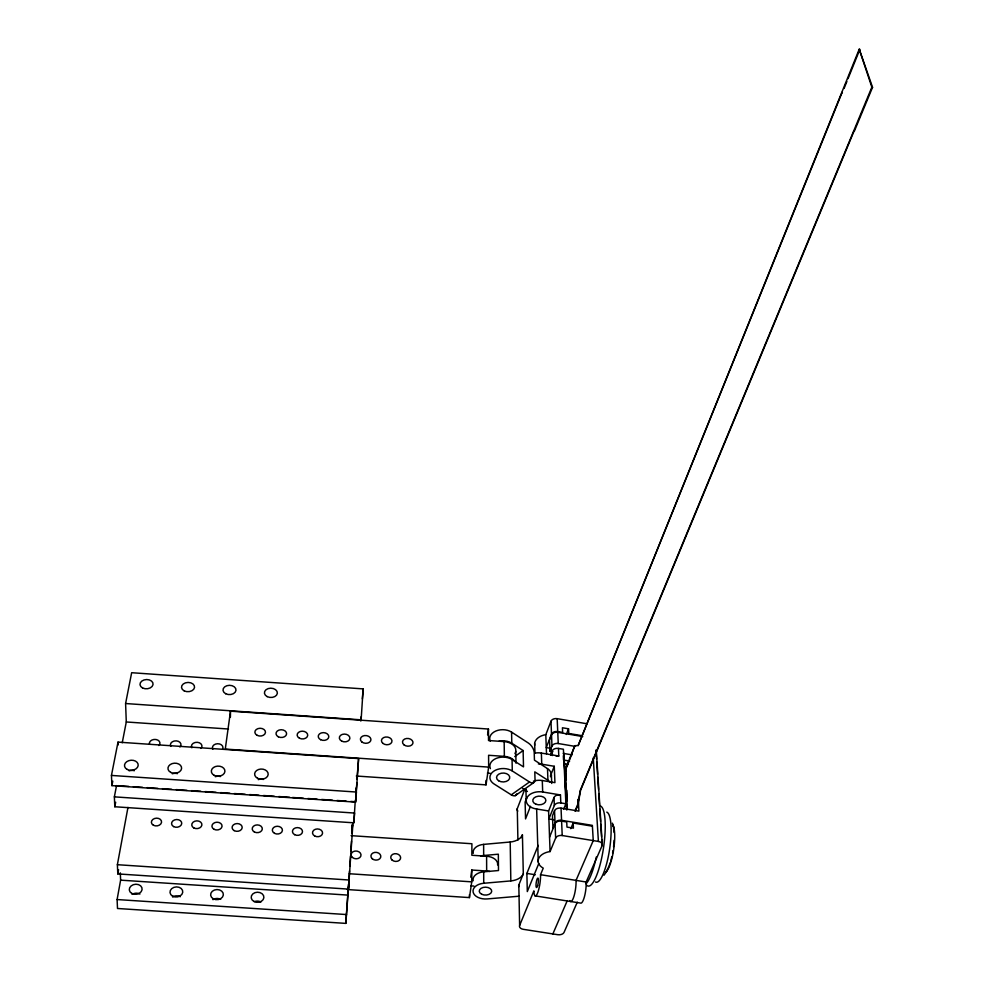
<?xml version="1.0" encoding="UTF-8"?>
<svg xmlns="http://www.w3.org/2000/svg" width="984" height="984" viewBox="0 0 984 984"><rect width="100%" height="100%" fill="white"/><g stroke="black" fill="none" stroke-linecap="round" stroke-linejoin="round"><path stroke-width="1.48" d="M347.278 889.548L469.429 897.592L471.754 881.849L471.803 870.028L486.662 871.012A12.386 7.909 0.3 0 1 489.823 871.492M469.429 897.592L469.454 894.64M230.404 717.176L230.502 711.174L488.458 729.033L488.519 740.521L504.165 741.604A13.05 8.905 -0.3 0 1 514.964 753.658M120.306 872.857L120.614 880.151L117.096 899.548L117.502 908.49L345.814 923.386L348.496 884.112M351.768 833.448L352.346 824.58M345.814 923.386L349.209 877.802M348.853 879.696L349.529 870.828M349.824 866.351L350.513 855.908M350.808 851.431L351.497 840.976M352.469 824.666L352.174 829.131L352.518 824.801M127.969 807.397L117.379 864.702L117.797 873.915L348.471 889.106L352.985 822.513M116.543 785.576L114.365 796.856L114.808 806.757L353.822 822.821L355.31 800.127M355.704 794.076L356.097 788.024M356.688 778.947L356.884 775.921M355.618 802.108L358.606 758.59L118.006 742.12L111.45 775.429L111.918 785.626L355.618 802.108L356.429 792.046L111.45 775.429M125.595 703.535L131.659 672.712L363.145 688.886L361.128 719.833L125.595 703.535L126.284 721.973L122.237 742.772M362.346 698.898L363.145 688.886M360.833 721.087L361.189 716.684M357.143 776.831L358.606 758.59M355.704 797.311L356.884 782.612M348.471 889.106L349.197 880.016L117.379 864.702M353.822 822.821L354.609 813.055L114.365 796.856M230.502 711.174L225.275 749.07L488.654 767.102L488.593 755.281L504.362 756.364A13.149 8.918 -0.3 0 1 515.026 761.604M487.597 734.95L488.458 729.033M470.746 877.187L471.803 870.028M356.306 776.019L486.034 784.863L488.654 767.102M574.976 811.025L577.854 804.088L580.326 790.25L871.861 87.17L859.229 49.2L872.55 87.33L854.272 131.376L853.595 131.229M578.112 804.137L580.585 790.287L853.94 131.303M117.797 873.915L118.572 869.684M114.808 806.757L115.669 802.231M111.918 785.626L112.791 781.148M517.904 840.09L517.277 808.676L524.767 789.254M546.501 753.719L545.8 734.679L550.991 721.223A5.043 3.481 -1.7 0 1 557.178 718.664L586.341 723.671M526.76 797.839L525.124 802.046L525.542 818.922L530.487 806.29M550.991 721.223L551.507 734.125L546.28 747.594L551.138 748.418M582.737 736.561L557.768 732.305A5.08 3.481 -1.7 0 0 551.532 734.864L549.564 739.931L549.995 751.149L552.947 751.653M549.995 751.149L551.975 746.081L551.532 734.864M550.585 755.023L552.172 750.976A5.117 3.493 -1.6 0 1 558.457 748.418L563.414 749.255L565.898 803.756L563.611 809.352M521.323 837.691L522.43 834.899A14.588 9.557 -0.3 0 1 510.204 842.009L483.636 844.383A12.226 7.921 0.3 0 0 473.267 853.325M566.292 734.47L568.531 728.812L562.43 727.766L562.639 732.404L557.731 731.567A5.08 3.481 -1.7 0 0 551.507 734.125M550.363 776.142L554.263 766.29L541.741 764.187A12.915 8.708 -1.1 0 0 538.383 763.941M518.839 886.621A5.006 3.186 -0.5 0 1 518.814 884.973L523.303 873.804L522.43 834.899M577.288 902.18L564.029 932.414A5.105 3.161 -1.1 0 1 557.78 934.702L523.291 929.314A5.105 3.173 -0.4 0 1 519.626 925.464L533.881 890.864A13.272 2.792 -81.8 0 0 537.522 893.189A13.272 2.792 -81.8 0 0 540.548 874.69L543.242 868.146A14.748 9.496 -1.2 0 1 538.654 858.577A14.748 9.496 -1.2 0 1 550.081 851.566L548.592 810.976L554.017 797.495A5.252 3.493 -1.5 0 1 560.462 794.937L560.806 802.919A5.277 3.493 -1.5 0 0 554.336 805.478L548.888 818.959L553.943 819.795M567.214 809.684L565.333 769.23L574.816 745.688L578.174 745.528L842.07 92.545M566.317 779.808L565.825 769.316L569.183 760.976M569.748 759.586L574.816 745.688M564.976 772.711L566.095 769.943M859.229 49.2L578.174 745.528M538.765 863.558L527.301 891.59L526.87 873.411L538.211 845.367M844.087 88.425L846.904 81.451M848.036 78.659L859.881 49.348M554.546 810.705L552.479 815.773L552.947 827.95L555.025 822.87L554.546 810.705A5.289 3.493 -1.5 0 1 561.04 808.147L578.899 811.099L578.272 799.069M549.552 837.163L555.062 823.682A5.326 3.493 -1.4 0 1 561.593 821.123L566.735 821.972L566.968 827.089L573.414 828.147L573.168 823.03L592.393 826.191M550.081 851.566L555.628 838.085L555.062 823.682M575.48 811.099L578.371 804.174L578.125 799.684M570.806 828.676L573.168 823.03M552.86 933.939L567.276 900.631M535.05 895.858L580.498 903.078A13.223 3.087 -82 0 0 584.471 896.596A13.223 3.087 -82 0 0 586.144 882.008L602.085 845.662L601.704 839.586M604.028 875.219L607.177 870.594M514.743 756.573L523.119 750.558L511.791 743.215A13.038 8.905 -0.3 0 0 499.048 741.173M529.503 781.985L512.283 770.976A13.235 8.918 -0.2 0 0 493.537 771.345A13.235 8.918 -0.2 0 0 494.079 783.977L511.274 794.838L529.503 781.985A7.97 4.157 55.1 0 0 535.025 779.697L534.792 771.837L547.928 780.287A13.001 8.708 -1.1 0 1 550.031 782.059M515.272 795.638L533.488 782.821M480.561 856.043A12.288 7.921 0.3 0 1 483.661 855.502L498.334 854.198L498.494 870.533L483.697 871.824A12.398 7.909 0.3 0 0 473.181 880.766M519.306 896.19L487.215 898.933A12.46 7.909 0.3 0 1 473.144 892.156A12.46 7.909 0.3 0 1 483.722 883.263L510.831 880.914A14.883 9.545 -0.2 0 0 523.303 873.804M117.096 899.548L346.54 914.554M351.091 835.662L471.902 843.743L471.853 855.256L486.6 856.24A12.3 7.921 0.3 0 1 497.621 864.961M349.308 873.743L471.754 881.849M470.967 885.883L473.919 886.067M120.614 880.151L347.819 895.096M126.284 721.973L228.485 729.021M487.412 773.129L490.253 773.326M118.08 785.687L128.793 786.413M133.381 786.72L142.569 787.335M147.157 787.643L157.87 788.369M162.471 788.688L171.659 789.303M176.247 789.611L186.96 790.336M191.548 790.656L200.736 791.271M205.336 791.579L216.049 792.304M220.637 792.612L229.825 793.239M234.413 793.547L245.127 794.273M249.727 794.58L258.903 795.207M263.503 795.515L274.216 796.24M278.804 796.548L289.53 797.274M292.58 797.483L303.306 798.209M307.894 798.516L317.082 799.143M321.67 799.451L332.383 800.176M336.983 800.484L346.159 801.111M350.759 801.419L355.347 801.726M526.87 873.411L535.296 874.764M540.548 874.69L586.144 882.008M555.628 838.085A5.363 3.493 -1.4 0 1 562.221 835.527L598.407 841.443A5.35 3.469 -2.2 0 1 602.085 845.662M548.592 810.976L535.985 808.897A13.1 8.708 -1 0 1 526.661 798.344A13.1 8.708 -1 0 1 542.676 791.985L560.462 794.937M555.025 822.87A5.326 3.493 -1.4 0 1 561.557 820.312L592.356 825.367L593.254 840.594L576.034 880.385A13.235 3.026 -82 0 1 573.93 896.412A13.235 3.026 -82 0 1 569.773 900.594M533.389 781.173A13.026 8.708 -1.1 0 1 542.295 780.533L554.927 782.637L554.263 766.29M560.806 802.919L565.898 803.756M534.693 753.166A12.829 8.708 -1.1 0 1 541.372 753.067L558.789 756.019L558.457 748.418M569.674 761.05L563.537 760.017L563.352 755.798M568.334 764.396L564.41 763.744L566.71 809.598M581.458 735.614L568.764 733.449L568.531 728.812M551.975 746.081A5.105 3.493 -1.7 0 1 558.248 743.523L575.505 746.45M563.266 753.4L572.11 754.888M871.861 87.17L872.55 87.33M841.738 92.471L842.39 92.619M522.652 788.43L527.424 791.456M490.401 768.627A13.161 8.918 -0.3 0 1 496.108 758.443A13.161 8.918 -0.3 0 1 512.074 759.537L523.513 766.893L523.119 750.558M550.991 776.966A12.927 8.708 -1.1 0 0 547.498 768.615L534.447 760.165L534.214 752.465A7.847 4.047 54.6 0 0 528.457 743.104L511.582 732.121A12.964 8.905 -0.3 0 0 495.85 731.026A12.964 8.905 -0.3 0 0 490.241 741.198M612.417 823.153L614.016 828.171M596.304 750.583L602.294 844.764M596.009 749.968L596.587 759.082M596.784 762.12L597.546 774.273M597.743 777.311L598.518 789.463M598.801 794.014L599.477 804.654M599.773 809.205L600.535 821.357M600.732 824.395L601.507 836.548M593.254 757.914L598.407 841.443M566.809 790.287L567.288 800.779M563.98 753.35L566.575 809.66M557.178 718.664L557.731 731.567M557.768 732.305L558.248 743.523M561.04 808.147L561.557 820.312M561.593 821.123L562.221 835.527M118.006 742.12L118.129 744.962M552.172 750.976L552.356 755.54M554.017 797.495L554.336 805.478M551.2 749.943L551.384 754.543M551.397 774.703L551.729 783.461M547.498 768.615L547.928 780.287M541.372 753.067L541.741 764.187M542.295 780.533L542.676 791.985M534.656 743.474L534.952 752.821M536.637 808.737L538.26 862.107M526.219 800.644L525.936 789.193A13.026 8.708 -1.1 0 0 526.403 791.444M518.814 884.973L519.626 925.464M515.776 751.395L516.01 763.215M511.582 732.121L511.791 743.215M512.074 759.537L512.283 770.976M510.204 842.009L510.831 880.914M504.165 741.604L504.362 756.364M486.6 856.24L486.662 871.012M486.022 780.423L486.034 784.863M483.636 844.383L483.661 855.502M483.697 871.824L483.722 883.263M258.251 779.623A6.753 5.08 0.3 0 1 263.392 779.463M129.15 770.853A6.826 5.055 -4.5 0 1 134.353 770.706M215.287 776.708A6.765 5.08 -1.4 0 1 220.453 776.548M172.262 773.781A6.802 5.068 -3 0 1 177.44 773.633M170.81 746.352A5.301 3.874 -2.5 0 1 176.333 740.866A5.301 3.874 -2.5 0 1 179.924 746.967M149.408 743.941A5.301 3.874 -3.2 0 1 156.025 739.513A5.301 3.874 -3.2 0 1 158.879 745.528M212.864 749.23A5.277 3.887 -1.1 0 1 217.55 743.732A5.277 3.887 -1.1 0 1 222.618 748.947M191.855 747.791A5.289 3.887 -1.8 0 1 197.292 742.305A5.289 3.887 -1.8 0 1 200.957 748.406M132.163 894.358A6.408 5.043 -6.5 0 1 139.925 894.062M254.61 901.578A6.322 5.068 -0.9 0 1 260.895 901.996M172.581 897.014A6.371 5.055 -4.8 0 1 180.318 896.707M212.925 899.659A6.347 5.055 -2.9 0 1 220.637 899.351M517.793 811.087A4.809 3.186 -0.6 0 1 517.277 808.676M534.718 745.232A13.862 9.483 -1.5 0 1 545.8 734.679M556.12 756.056A5.141 3.493 -1.6 0 1 558.789 756.019M599.416 805.834A40.553 9.606 -81.7 0 1 603.155 850.127A40.553 9.606 -81.7 0 1 586.575 885.145M596.267 857.052A40.565 9.496 -81.7 0 1 585.997 883.816M613.007 825.182A24.711 6.027 -81.8 0 1 613.499 850.68A24.711 6.027 -81.8 0 1 605.406 872.341M612.528 825.096A24.711 6.027 -81.8 0 1 613.241 826.929M613.524 828.085A24.711 6.027 -81.8 0 1 614.102 832.464M614.127 840.336A24.711 6.027 -81.8 0 1 613.573 846.695M613.02 850.582A24.711 6.027 -81.8 0 1 612.577 853.14M611.79 856.867A24.711 6.027 -81.8 0 1 610.658 861.209M610.252 862.538A24.711 6.027 -81.8 0 1 606.685 870.508M606.771 812.132A35.461 8.536 -81.8 0 1 609.354 850.766A35.461 8.536 -81.8 0 1 595.492 881.984M516.686 793.904A7.921 4.207 55.2 0 1 511.274 794.838M352.383 857.421A4.969 3.887 4.1 0 0 360.784 856.228A4.969 3.887 4.1 0 0 354.99 851.074A4.969 3.887 4.1 0 0 352.383 857.421M372.235 858.749A4.969 3.887 5 0 0 380.611 857.544A4.969 3.887 5 0 0 374.781 852.402A4.969 3.887 5 0 0 372.235 858.749M392.075 860.065A4.969 3.887 6 0 0 400.439 858.86A4.969 3.887 6 0 0 394.559 853.718A4.969 3.887 6 0 0 392.075 860.065M257.537 778.283A6.777 5.08 0.3 0 0 268.165 774.568A6.777 5.08 0.3 0 0 258.521 769.513A6.777 5.08 0.3 0 0 257.537 778.283M127.145 769.426A6.863 5.055 -4.3 0 0 138.141 765.724A6.863 5.055 -4.3 0 0 128.756 760.681A6.863 5.055 -4.3 0 0 127.145 769.426M214.143 775.331A6.802 5.08 -1.3 0 0 224.893 771.628A6.802 5.08 -1.3 0 0 215.336 766.573A6.802 5.08 -1.3 0 0 214.143 775.331M170.687 772.379A6.839 5.068 -2.9 0 0 181.56 768.676A6.839 5.068 -2.9 0 0 172.089 763.633A6.839 5.068 -2.9 0 0 170.687 772.379M142.545 687.951A6.556 4.637 -2.8 0 0 153.024 684.618A6.556 4.637 -2.8 0 0 144.008 679.956A6.556 4.637 -2.8 0 0 142.545 687.951M267.205 696.623A6.482 4.649 1.2 0 0 277.353 693.277A6.482 4.649 1.2 0 0 268.103 688.615A6.482 4.649 1.2 0 0 267.205 696.623M184.168 690.854A6.531 4.637 -1.5 0 0 194.525 687.509A6.531 4.637 -1.5 0 0 185.447 682.847A6.531 4.637 -1.5 0 0 184.168 690.854M225.717 693.745A6.507 4.649 -0.2 0 0 235.975 690.399A6.507 4.649 -0.2 0 0 226.812 685.737A6.507 4.649 -0.2 0 0 225.717 693.745M213.257 898.786A6.384 5.068 -2.8 0 0 223.331 895.022A6.384 5.068 -2.8 0 0 214.389 890.04A6.384 5.068 -2.8 0 0 213.257 898.786M172.557 896.129A6.408 5.055 -4.6 0 0 182.729 892.353A6.408 5.055 -4.6 0 0 173.861 887.384A6.408 5.055 -4.6 0 0 172.557 896.129M253.909 901.455A6.359 5.068 -0.8 0 0 263.872 897.679A6.359 5.068 -0.8 0 0 254.856 892.697A6.359 5.068 -0.8 0 0 253.909 901.455M131.77 893.447A6.433 5.043 -6.3 0 0 142.065 889.684A6.433 5.043 -6.3 0 0 133.258 884.714A6.433 5.043 -6.3 0 0 131.77 893.447M153.393 825.232A5.092 3.874 -4.3 0 0 161.524 822.378A5.092 3.874 -4.3 0 0 154.5 818.528A5.092 3.874 -4.3 0 0 153.393 825.232M173.614 826.585A5.092 3.874 -3.5 0 0 181.708 823.719A5.092 3.874 -3.5 0 0 174.66 819.881A5.092 3.874 -3.5 0 0 173.614 826.585M193.836 827.938A5.08 3.887 -2.7 0 0 201.88 825.072A5.08 3.887 -2.7 0 0 194.795 821.222A5.08 3.887 -2.7 0 0 193.836 827.938M214.032 829.291A5.068 3.887 -1.9 0 0 222.04 826.425A5.068 3.887 -1.9 0 0 214.93 822.575A5.068 3.887 -1.9 0 0 214.032 829.291M234.204 830.631A5.055 3.887 -1.1 0 0 242.175 827.778A5.055 3.887 -1.1 0 0 235.041 823.928A5.055 3.887 -1.1 0 0 234.204 830.631M254.376 831.984A5.055 3.887 -0.2 0 0 262.298 829.118A5.055 3.887 -0.2 0 0 255.127 825.269A5.055 3.887 -0.2 0 0 254.376 831.984M274.524 833.337A5.043 3.887 0.6 0 0 282.408 830.471A5.043 3.887 0.6 0 0 275.212 826.621A5.043 3.887 0.6 0 0 274.524 833.337M294.659 834.678A5.031 3.887 1.5 0 0 302.494 831.812A5.031 3.887 1.5 0 0 295.274 827.962A5.031 3.887 1.5 0 0 294.659 834.678M314.769 836.031A5.031 3.887 2.4 0 0 322.567 833.153A5.031 3.887 2.4 0 0 315.323 829.303A5.031 3.887 2.4 0 0 314.769 836.031M481.717 894.271A6.236 3.961 0.3 0 0 491.668 891.627A6.236 3.961 0.3 0 0 483.058 887.47A6.236 3.961 0.3 0 0 481.717 894.271M536.059 804.272A6.556 4.354 -1 0 0 545.874 800.398A6.556 4.354 -1 0 0 536.034 796.732A6.556 4.354 -1 0 0 536.059 804.272M537.621 885.661A4.772 1.009 -81.8 0 0 537.965 878.122A4.772 1.009 -81.8 0 0 536.009 884.678A4.772 1.009 -81.8 0 0 537.621 885.661M257.144 735.331A5.301 3.887 0.6 0 0 265.459 732.514A5.301 3.887 0.6 0 0 257.919 728.627A5.301 3.887 0.6 0 0 257.144 735.331M278.312 736.782A5.301 3.887 1.3 0 0 286.59 733.966A5.301 3.887 1.3 0 0 279.025 730.079A5.301 3.887 1.3 0 0 278.312 736.782M299.468 738.234A5.289 3.887 2.1 0 0 307.709 735.417A5.289 3.887 2.1 0 0 300.108 731.53A5.289 3.887 2.1 0 0 299.468 738.234M320.612 739.697A5.289 3.887 2.9 0 0 328.804 736.868A5.289 3.887 2.9 0 0 321.165 732.982A5.289 3.887 2.9 0 0 320.612 739.697M341.743 741.149A5.277 3.887 3.6 0 0 349.873 738.32A5.277 3.887 3.6 0 0 342.211 734.433A5.277 3.887 3.6 0 0 341.743 741.149M361.792 741.911A5.277 3.887 4.4 0 0 370.697 740.768A5.277 3.887 4.4 0 0 364.535 735.577A5.277 3.887 4.4 0 0 361.792 741.911M382.874 743.363A5.277 3.874 5.2 0 0 391.755 742.219A5.277 3.874 5.2 0 0 385.531 737.028A5.277 3.874 5.2 0 0 382.874 743.363M403.932 744.802A5.264 3.874 6 0 0 412.788 743.658A5.264 3.874 6 0 0 406.527 738.48A5.264 3.874 6 0 0 403.932 744.802M498.581 780.73A6.617 4.465 -0.2 0 0 509.589 778.516A6.617 4.465 -0.2 0 0 501.274 773.215A6.617 4.465 -0.2 0 0 498.581 780.73"/></g></svg>
